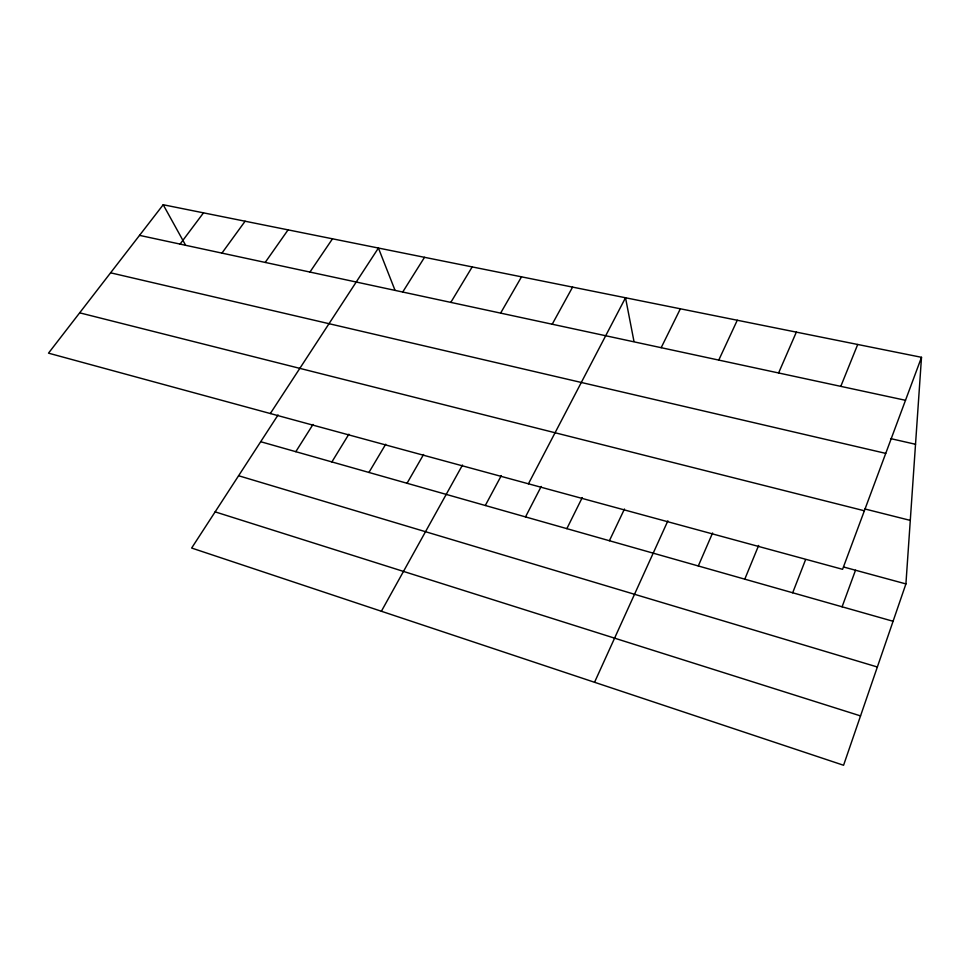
<?xml version="1.0" encoding="UTF-8"?>
<svg xmlns="http://www.w3.org/2000/svg" width="970" height="970" viewBox="0 0 970 970"><rect width="100%" height="100%" fill="white"/><g stroke="black" fill="none" stroke-linecap="round" stroke-linejoin="round"><path stroke-width="1.45" d="M278.075 414.942L191.648 548.038L843.573 765.257L905.919 583.916L921.5 357.312L163.202 204.743L48.5 353.153L842.578 569.317L921.5 357.312M842.093 606.808L855.504 570.239M792.684 592.779L805.549 559.726M840.796 386.363L857.71 344.471M744.778 579.175L758.649 545.443M698.303 565.971L712.586 532.979M778.595 372.977L796.346 332.128M594.549 682.274L667.881 520.829M718.77 360.088L737.273 320.245M609.403 540.726L624.462 509.02M661.176 347.684L680.37 308.787M566.856 528.65L582.242 497.598M525.51 516.901L541.212 486.443M528.432 483.8L625.517 297.754L633.98 341.416M485.303 505.491L501.32 475.591M552.209 324.222L572.591 287.108M381.38 611.258L462.496 465.03M407.036 483.266L423.563 454.506M500.617 313.116L521.52 276.838M368.939 472.451L385.708 444.212M450.808 302.397L472.196 266.908M331.886 461.926L348.873 434.196M402.708 292.043L424.52 257.317M295.814 451.68L313.007 424.436M270.327 413.535L378.421 248.041L394.899 289.969M309.939 272.061L332.492 238.802M265.198 262.433L288.078 229.866M221.936 253.109L245.107 221.221M180.068 244.1L203.494 212.854M139.534 235.37L905.495 400.295M890.593 438.598L915.522 444.284M110.592 272.812L885.731 453.378M864.913 508.971L910.284 520.393M79.661 312.825L864.367 510.778M844.009 567.111L905.919 583.916M260.688 441.714L893.067 621.273M238.596 475.736L877.353 666.996M215.134 511.869L860.535 715.909M163.202 204.743L185.415 244.901"/></g></svg>
